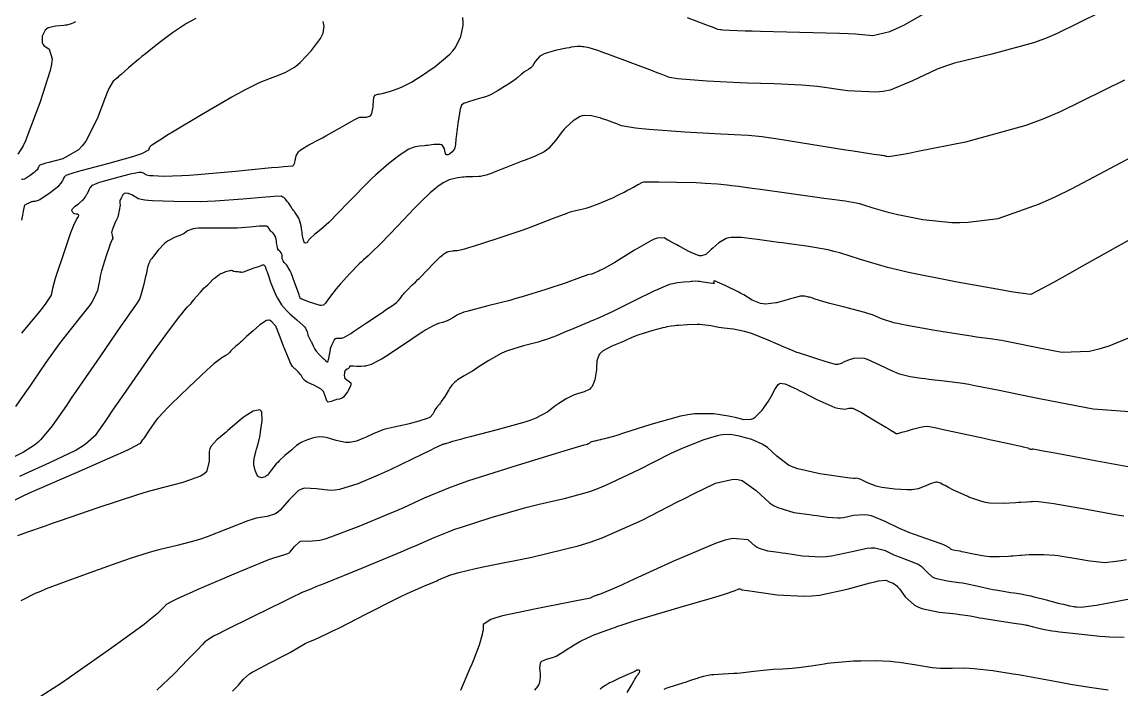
# Model space of a CAD drawing. Header units: metres. Extents: x 837475 to 838479, y 1189012 to 1191015.
# Drawn here: x 838242 to 838392, y 1190326.8 to 1190417.9 of the extents above; entities that cross this region are included whole.
import ezdxf

# ---------------------------------------------------------------- set-up
doc = ezdxf.new("R2010")
doc.units = ezdxf.units.M
doc.header["$LTSCALE"] = 0.3
doc.layers.add('COTAS 10', color=1, linetype='Continuous')
doc.layers.add('COTAS INT', color=252, linetype='Continuous')

msp = doc.modelspace()

# ---------------------------------------------------------------- linework, layer by layer
at = {"layer": 'COTAS 10'}
for points in [[(838389.256, 1190419.242), (838383.337, 1190416.313), (838381.721, 1190415.657), (838380.116, 1190415.068), (838374.402, 1190413.5), (838369.309, 1190412.253), (838368.094, 1190411.866), (838366.965, 1190411.461), (838363.595, 1190409.85), (838360.516, 1190408.592), (838359.57, 1190408.41), (838358.584, 1190408.301), (838354.685, 1190408.506), (838350.62, 1190409.065), (838349.528, 1190409.178), (838348.451, 1190409.272), (838344.685, 1190409.462), (838341.052, 1190409.56), (838340.059, 1190409.597), (838339.071, 1190409.637), (838335.55, 1190409.816), (838332.641, 1190410.02), (838332.039, 1190410.076), (838331.525, 1190410.133), (838330.404, 1190410.335), (838329.251, 1190410.768), (838328.718, 1190410.969), (838328.091, 1190411.206), (838325.053, 1190412.358), (838321.973, 1190413.504), (838321.32, 1190413.738), (838320.754, 1190413.936), (838319.428, 1190414.349), (838318.712, 1190414.485), (838318.53, 1190414.509), (838318.354, 1190414.526), (838317.776, 1190414.538), (838316.998, 1190414.438), (838316.695, 1190414.385), (838316.355, 1190414.321), (838314.813, 1190414), (838313.301, 1190413.533), (838312.979, 1190413.376), (838312.7, 1190413.208), (838312.044, 1190412.504), (838311.676, 1190411.859), (838311.578, 1190411.729), (838311.482, 1190411.619), (838311.152, 1190411.394), (838310.811, 1190411.241), (838310.709, 1190411.177), (838310.603, 1190411.103), (838310.193, 1190410.758), (838309.738, 1190410.358), (838309.604, 1190410.25), (838309.467, 1190410.143), (838308.944, 1190409.768), (838308.316, 1190409.353), (838308.112, 1190409.221), (838307.934, 1190409.106), (838307.896, 1190409.082), (838307.008, 1190408.518), (838305.952, 1190407.957), (838305.629, 1190407.82), (838305.293, 1190407.691), (838303.969, 1190407.289), (838302.808, 1190406.96), (838302.574, 1190406.877), (838302.379, 1190406.797), (838301.989, 1190406.536), (838301.83, 1190406.008), (838301.779, 1190405.759), (838301.725, 1190405.467), (838301.506, 1190404.042), (838301.313, 1190402.561), (838301.275, 1190402.233), (838301.243, 1190401.941), (838301.186, 1190401.184), (838301.104, 1190400.704), (838301.057, 1190400.587), (838300.999, 1190400.477), (838300.704, 1190400.137), (838300.396, 1190399.899), (838300.329, 1190399.854), (838300.272, 1190399.818), (838300.133, 1190399.762), (838300.05, 1190399.768), (838300.026, 1190399.77), (838300.003, 1190399.773), (838299.918, 1190399.79), (838299.831, 1190399.924), (838299.806, 1190400.001), (838299.781, 1190400.097), (838299.688, 1190400.587), (838299.416, 1190401.046), (838299.278, 1190401.121), (838299.112, 1190401.174), (838298.289, 1190401.178), (838297.373, 1190401.053), (838297.149, 1190401.024), (838296.937, 1190400.998), (838296.281, 1190400.926), (838295.71, 1190400.83), (838295.552, 1190400.789), (838295.394, 1190400.741), (838294.827, 1190400.516), (838294.06, 1190400.053), (838293.777, 1190399.856), (838293.463, 1190399.628), (838292.075, 1190398.553), (838290.313, 1190397.022), (838289.764, 1190396.506), (838289.188, 1190395.951), (838286.889, 1190393.612), (838284.757, 1190391.413), (838284.286, 1190390.945), (838283.869, 1190390.539), (838282.794, 1190389.58), (838282.139, 1190389.062), (838281.986, 1190388.934), (838281.846, 1190388.813), (838281.44, 1190388.429), (838281.173, 1190388.134), (838281.12, 1190388.068), (838281.076, 1190388.009), (838280.99, 1190387.853), (838280.93, 1190387.763), (838280.902, 1190387.745), (838280.87, 1190387.73), (838280.71, 1190387.702), (838280.539, 1190387.809), (838280.5, 1190387.88), (838280.464, 1190387.968), (838280.361, 1190388.436), (838280.272, 1190389.039), (838280.245, 1190389.213), (838280.217, 1190389.389), (838280.107, 1190390.052), (838279.947, 1190390.696), (838279.887, 1190390.86), (838279.821, 1190391.019), (838279.529, 1190391.542), (838279.252, 1190391.934), (838279.197, 1190392.01), (838279.15, 1190392.072), (838279.056, 1190392.177), (838278.972, 1190392.277), (838278.931, 1190392.336), (838278.882, 1190392.409), (838278.644, 1190392.784), (838278.367, 1190393.206), (838278.294, 1190393.308), (838278.222, 1190393.404), (838277.978, 1190393.698), (838277.741, 1190393.913), (838277.674, 1190393.96), (838277.607, 1190394.001), (838277.362, 1190394.101), (838276.41, 1190394.079), (838275.898, 1190394.043), (838275.279, 1190393.994), (838272.144, 1190393.709), (838268.364, 1190393.432), (838267.338, 1190393.388), (838266.321, 1190393.358), (838262.722, 1190393.368), (838259.818, 1190393.49), (838259.24, 1190393.531), (838258.759, 1190393.575), (838257.839, 1190393.759), (838257.535, 1190393.962), (838257.443, 1190394.019), (838257.347, 1190394.075), (838256.974, 1190394.28), (838256.615, 1190394.442), (838256.528, 1190394.471), (838256.446, 1190394.495), (838256.197, 1190394.524), (838256.011, 1190394.496), (838255.97, 1190394.484), (838255.933, 1190394.469), (838255.835, 1190394.398), (838255.762, 1190394.289), (838255.74, 1190394.251), (838255.718, 1190394.208), (838255.635, 1190394.025), (838255.549, 1190393.837), (838255.526, 1190393.792), (838255.502, 1190393.75), (838255.419, 1190393.624), (838255.36, 1190393.486), (838255.352, 1190393.437), (838255.348, 1190393.383), (838255.364, 1190393.147), (838255.383, 1190392.874), (838255.381, 1190392.797), (838255.376, 1190392.718), (838255.331, 1190392.426), (838255.269, 1190392.134), (838255.253, 1190392.056), (838255.238, 1190391.978), (838255.189, 1190391.707), (838255.137, 1190391.461), (838255.12, 1190391.398), (838255.101, 1190391.339), (838255.025, 1190391.147), (838254.896, 1190390.874), (838254.844, 1190390.764), (838254.786, 1190390.639), (838254.514, 1190390.062), (838254.287, 1190389.454), (838254.256, 1190389.309), (838254.238, 1190389.175), (838254.288, 1190388.773), (838254.377, 1190388.48), (838254.383, 1190388.414), (838254.382, 1190388.355), (838254.312, 1190388.196), (838254.109, 1190387.781), (838254.024, 1190387.561), (838253.926, 1190387.295), (838253.468, 1190385.955), (838253.019, 1190384.534), (838252.927, 1190384.217), (838252.849, 1190383.934), (838252.683, 1190383.19), (838252.58, 1190382.574), (838252.54, 1190382.371), (838252.497, 1190382.155), (838252.301, 1190381.259), (838251.781, 1190380.068), (838251.533, 1190379.665), (838251.24, 1190379.232), (838249.806, 1190377.403), (838248.058, 1190375.244), (838247.567, 1190374.602), (838247.074, 1190373.941), (838245.265, 1190371.394), (838243.518, 1190368.852), (838243.062, 1190368.194), (838242.619, 1190367.556), (838241.12, 1190365.418)], [(838394.472, 1190364.603), (838388.234, 1190365.047), (838382.346, 1190366.155), (838380.914, 1190366.435), (838379.567, 1190366.702), (838375.42, 1190367.566), (838372.087, 1190368.245), (838371.253, 1190368.395), (838370.459, 1190368.528), (838367.913, 1190368.875), (838365.806, 1190369.11), (838365.288, 1190369.174), (838364.798, 1190369.237), (838363.266, 1190369.461), (838361.812, 1190369.837), (838361.372, 1190369.997), (838360.915, 1190370.182), (838359.127, 1190371.048), (838357.422, 1190371.813), (838357.017, 1190371.934), (838356.641, 1190372.014), (838355.526, 1190371.975), (838354.705, 1190371.687), (838354.516, 1190371.611), (838354.343, 1190371.537), (838353.852, 1190371.284), (838353.397, 1190371.139), (838353.246, 1190371.134), (838353.085, 1190371.143), (838352.412, 1190371.299), (838352.241, 1190371.356), (838351.525, 1190371.594), (838351.229, 1190371.69), (838350.91, 1190371.792), (838349.575, 1190372.214), (838348.308, 1190372.62), (838348.032, 1190372.712), (838347.788, 1190372.796), (838347.178, 1190373.026), (838346.818, 1190373.182), (838346.732, 1190373.22), (838346.412, 1190373.36), (838345.849, 1190373.606), (838345.565, 1190373.729), (838345.225, 1190373.877), (838343.534, 1190374.609), (838341.613, 1190375.355), (838341.128, 1190375.51), (838340.662, 1190375.643), (838339.15, 1190375.939), (838337.83, 1190376.104), (838337.487, 1190376.154), (838337.152, 1190376.206), (838336.023, 1190376.41), (838334.885, 1190376.563), (838334.545, 1190376.584), (838334.195, 1190376.594), (838332.839, 1190376.551), (838331.631, 1190376.461), (838331.374, 1190376.441), (838331.15, 1190376.424), (838330.62, 1190376.381), (838330.047, 1190376.27), (838329.796, 1190376.209), (838329.504, 1190376.136), (838328.118, 1190375.762), (838326.681, 1190375.338), (838326.357, 1190375.232), (838326.065, 1190375.131), (838325.279, 1190374.81), (838324.505, 1190374.454), (838324.221, 1190374.331), (838323.907, 1190374.198), (838322.521, 1190373.632), (838321.247, 1190372.942), (838321.004, 1190372.732), (838320.809, 1190372.513), (838320.5, 1190371.652), (838320.453, 1190370.697), (838320.424, 1190370.419), (838320.387, 1190370.134), (838320.192, 1190369.057), (838319.822, 1190368.124), (838319.674, 1190367.931), (838319.507, 1190367.766), (838318.739, 1190367.404), (838317.82, 1190367.147), (838317.557, 1190367.048), (838317.29, 1190366.938), (838316.296, 1190366.438), (838315.292, 1190365.817), (838315.02, 1190365.63), (838314.75, 1190365.436), (838313.793, 1190364.682), (838312.155, 1190363.816), (838311.456, 1190363.552), (838310.65, 1190363.278), (838306.851, 1190362.201), (838303.182, 1190361.261), (838302.458, 1190361.073), (838301.86, 1190360.916), (838300.754, 1190360.612), (838300.489, 1190360.52), (838300.422, 1190360.497), (838300.356, 1190360.476), (838300.141, 1190360.409), (838299.954, 1190360.355), (838299.907, 1190360.341), (838299.862, 1190360.328), (838299.714, 1190360.287), (838299.585, 1190360.253), (838299.551, 1190360.245), (838299.518, 1190360.238), (838299.405, 1190360.214), (838298.707, 1190359.896), (838298.305, 1190359.703), (838297.813, 1190359.464), (838295.282, 1190358.223), (838292.243, 1190356.77), (838291.431, 1190356.398), (838290.632, 1190356.04), (838287.851, 1190354.856), (838285.343, 1190354.081), (838284.716, 1190353.981), (838284.118, 1190353.931), (838282.203, 1190354.161), (838280.576, 1190354.265), (838280.16, 1190354.134), (838279.76, 1190353.934), (838278.438, 1190352.637), (838277.238, 1190351.23), (838276.914, 1190350.962), (838276.593, 1190350.746), (838275.465, 1190350.401), (838273.985, 1190350.147), (838273.442, 1190349.988), (838272.843, 1190349.791), (838267.286, 1190347.623), (838266.517, 1190347.359), (838265.763, 1190347.118), (838263.173, 1190346.431), (838260.7, 1190345.832), (838260.019, 1190345.647), (838259.34, 1190345.452), (838256.902, 1190344.679), (838254.177, 1190343.735), (838253.317, 1190343.432), (838252.412, 1190343.112), (838248.759, 1190341.81), (838245.296, 1190340.496), (838244.51, 1190340.169), (838243.799, 1190339.857), (838241.856, 1190338.864)], [(838312.013, 1190326.677), (838312.435, 1190327.188), (838312.581, 1190327.407), (838312.617, 1190327.493), (838312.651, 1190327.591), (838312.759, 1190328.039), (838312.81, 1190328.611), (838312.808, 1190328.787), (838312.8, 1190328.972), (838312.711, 1190329.702), (838312.768, 1190330.362), (838312.851, 1190330.501), (838312.962, 1190330.622), (838313.608, 1190330.902), (838314.445, 1190331.142), (838314.678, 1190331.237), (838314.912, 1190331.345), (838315.76, 1190331.837), (838316.649, 1190332.411), (838316.908, 1190332.571), (838317.174, 1190332.73), (838318.18, 1190333.308), (838319.3, 1190333.871), (838319.637, 1190334.022), (838319.985, 1190334.171), (838321.339, 1190334.688), (838322.63, 1190335.143), (838322.938, 1190335.252), (838323.224, 1190335.354), (838324.081, 1190335.661), (838325.71, 1190336.177), (838326.484, 1190336.41), (838327.397, 1190336.683), (838331.86, 1190337.996), (838336.281, 1190339.304), (838337.167, 1190339.573), (838337.907, 1190339.803), (838339.362, 1190340.298), (838339.776, 1190340.471), (838339.86, 1190340.498), (838339.932, 1190340.516), (838340.08, 1190340.503), (838340.147, 1190340.443), (838340.167, 1190340.431), (838340.187, 1190340.42), (838340.267, 1190340.396), (838341.057, 1190340.283), (838345.089, 1190339.706), (838348.805, 1190339.501), (838349.842, 1190339.559), (838350.882, 1190339.667), (838354.669, 1190340.468), (838357.799, 1190341.337), (838358.425, 1190341.488), (838358.947, 1190341.599), (838359.964, 1190341.675), (838360.316, 1190341.505), (838360.418, 1190341.461), (838360.523, 1190341.418), (838360.919, 1190341.275), (838361.422, 1190340.907), (838361.595, 1190340.723), (838361.782, 1190340.504), (838362.578, 1190339.413), (838363.833, 1190338.292), (838364.309, 1190338.053), (838364.841, 1190337.844), (838367.229, 1190337.35), (838369.55, 1190337.089), (838370.041, 1190337.028), (838370.465, 1190336.972), (838371.447, 1190336.811), (838372.345, 1190336.639), (838372.715, 1190336.577), (838373.139, 1190336.507), (838375.111, 1190336.202), (838377.78, 1190335.8), (838378.511, 1190335.69), (838378.94, 1190335.608), (838379.088, 1190335.575), (838379.249, 1190335.537), (838379.936, 1190335.362), (838380.658, 1190335.174), (838380.841, 1190335.128), (838381.017, 1190335.084), (838381.59, 1190334.949), (838382.627, 1190334.785), (838383.096, 1190334.724), (838383.643, 1190334.655), (838386.274, 1190334.351), (838389.138, 1190334.074), (838389.833, 1190334.022), (838390.485, 1190333.982), (838392.484, 1190333.929)]]:
    msp.add_lwpolyline(points, dxfattribs=at)
at = {"layer": 'COTAS INT'}
for points in [[(838332.798, 1190418.507), (838335.31, 1190417.554), (838335.804, 1190417.367), (838336.211, 1190417.213), (838336.954, 1190416.932), (838337.31, 1190416.868), (838337.473, 1190416.85), (838337.664, 1190416.832), (838338.588, 1190416.768), (838340.732, 1190416.691), (838341.692, 1190416.665), (838342.812, 1190416.638), (838348.182, 1190416.524), (838353.614, 1190416.378), (838354.773, 1190416.33), (838355.782, 1190416.279), (838358.182, 1190416.068), (838360.465, 1190416.58), (838361.4, 1190416.985), (838362.468, 1190417.504), (838367.42, 1190420.328)], [(838265.749, 1190418.354), (838264.448, 1190417.701), (838263.358, 1190416.98), (838262.973, 1190416.706), (838262.552, 1190416.4), (838260.734, 1190415.028), (838258.843, 1190413.544), (838258.377, 1190413.167), (838257.935, 1190412.806), (838256.544, 1190411.624), (838255.474, 1190410.683), (838255.235, 1190410.474), (838255.021, 1190410.286), (838254.451, 1190409.792), (838253.863, 1190408.794), (838253.638, 1190408.288), (838253.385, 1190407.684), (838252.243, 1190404.672), (838250.722, 1190401.61), (838250.229, 1190400.973), (838249.705, 1190400.428), (838247.557, 1190399.22), (838245.646, 1190398.711), (838245.273, 1190398.607), (838244.967, 1190398.518), (838244.425, 1190398.328), (838244.334, 1190398.234), (838244.312, 1190398.206), (838244.292, 1190398.177), (838244.232, 1190398.062), (838244.176, 1190397.937), (838244.158, 1190397.902), (838244.139, 1190397.865), (838244.061, 1190397.73), (838243.864, 1190397.526), (838243.769, 1190397.447), (838243.657, 1190397.357), (838243.111, 1190396.95), (838242.555, 1190396.573), (838242.438, 1190396.504), (838242.337, 1190396.448), (838242.102, 1190396.373), (838241.953, 1190396.369)], [(838241.964, 1190375.405), (838244.444, 1190378.393), (838244.927, 1190379.005), (838245.321, 1190379.523), (838246.009, 1190380.615), (838246.104, 1190381.053), (838246.126, 1190381.158), (838246.145, 1190381.257), (838246.196, 1190381.558), (838246.448, 1190382.442), (838246.594, 1190382.909), (838246.774, 1190383.471), (838247.699, 1190386.304), (838248.666, 1190389.134), (838248.873, 1190389.696), (838249.053, 1190390.16), (838249.481, 1190391.036), (838249.676, 1190391.257), (838249.709, 1190391.31), (838249.733, 1190391.359), (838249.742, 1190391.504), (838249.659, 1190391.602), (838249.624, 1190391.621), (838249.584, 1190391.636), (838249.397, 1190391.664), (838249.192, 1190391.703), (838249.14, 1190391.726), (838249.091, 1190391.754), (838248.93, 1190391.901), (838248.834, 1190392.082), (838248.825, 1190392.132), (838248.823, 1190392.182), (838248.88, 1190392.364), (838249.069, 1190392.585), (838249.151, 1190392.661), (838249.246, 1190392.742), (838249.697, 1190393.086), (838250.17, 1190393.465), (838250.28, 1190393.569), (838250.38, 1190393.672), (838250.664, 1190394.04), (838250.869, 1190394.394), (838250.92, 1190394.49), (838250.967, 1190394.583), (838251.114, 1190394.911), (838251.27, 1190395.211), (838251.323, 1190395.289), (838251.38, 1190395.363), (838251.621, 1190395.61), (838252.268, 1190395.907), (838252.582, 1190396.013), (838252.953, 1190396.129), (838254.781, 1190396.635), (838256.612, 1190397.1), (838256.986, 1190397.191), (838257.303, 1190397.264), (838257.964, 1190397.391), (838258.23, 1190397.387), (838258.297, 1190397.377), (838258.361, 1190397.365), (838258.567, 1190397.29), (838258.743, 1190397.194), (838258.789, 1190397.167), (838258.832, 1190397.14), (838258.976, 1190397.044), (838259.412, 1190396.957), (838259.64, 1190396.936), (838259.914, 1190396.916), (838261.289, 1190396.859), (838263.824, 1190396.934), (838264.829, 1190396.998), (838265.965, 1190397.082), (838271.164, 1190397.541), (838276.047, 1190398.007), (838276.985, 1190398.094), (838277.743, 1190398.163), (838278.983, 1190398.264), (838279.056, 1190398.304), (838279.077, 1190398.335), (838279.099, 1190398.375), (838279.185, 1190398.594), (838279.276, 1190398.92), (838279.302, 1190399.029), (838279.328, 1190399.145), (838279.423, 1190399.63), (838279.748, 1190400.183), (838279.919, 1190400.343), (838280.124, 1190400.506), (838281.158, 1190401.116), (838282.569, 1190401.849), (838283.013, 1190402.089), (838283.48, 1190402.345), (838285.359, 1190403.404), (838287.01, 1190404.344), (838287.334, 1190404.525), (838287.6, 1190404.671), (838288.079, 1190404.914), (838288.288, 1190404.922), (838288.384, 1190404.92), (838288.496, 1190404.916), (838289.037, 1190404.89), (838289.567, 1190405.086), (838289.673, 1190405.222), (838289.76, 1190405.394), (838289.925, 1190406.313), (838289.994, 1190407.256), (838290.021, 1190407.443), (838290.051, 1190407.599), (838290.188, 1190407.892), (838290.461, 1190407.99), (838290.577, 1190408.021), (838290.711, 1190408.054), (838291.341, 1190408.188), (838292.175, 1190408.402), (838292.438, 1190408.486), (838292.714, 1190408.579), (838293.828, 1190409.005), (838295.263, 1190409.739), (838295.743, 1190410.027), (838296.258, 1190410.353), (838298.414, 1190411.836), (838300.404, 1190413.508), (838300.814, 1190413.952), (838301.163, 1190414.388), (838301.915, 1190415.894), (838302.175, 1190417.18), (838302.213, 1190417.476), (838302.238, 1190417.747), (838302.207, 1190418.511)], [(838249.291, 1190417.896), (838249.146, 1190417.823), (838248.695, 1190417.619), (838248.138, 1190417.48), (838247.926, 1190417.448), (838247.688, 1190417.419), (838246.62, 1190417.341), (838245.584, 1190417.093), (838245.367, 1190416.958), (838245.18, 1190416.793), (838244.755, 1190415.959), (838244.761, 1190415.066), (838244.845, 1190414.865), (838244.965, 1190414.684), (838245.698, 1190414.198), (838246.095, 1190412.859), (838246.004, 1190412.14), (838245.825, 1190411.27), (838244.453, 1190406.872), (838242.806, 1190402.522), (838242.454, 1190401.682), (838242.147, 1190401), (838241.413, 1190399.854)], [(838241.968, 1190390.849), (838242.111, 1190391.523), (838242.225, 1190392.067), (838242.406, 1190392.931), (838242.41, 1190392.936), (838242.413, 1190392.937), (838242.417, 1190392.939), (838242.437, 1190392.944), (838242.537, 1190392.989), (838242.591, 1190393.015), (838242.656, 1190393.047), (838242.988, 1190393.213), (838243.362, 1190393.37), (838243.454, 1190393.397), (838243.54, 1190393.416), (838243.811, 1190393.425), (838244.236, 1190393.561), (838244.42, 1190393.661), (838244.633, 1190393.788), (838245.64, 1190394.47), (838246.631, 1190395.208), (838246.833, 1190395.371), (838247.005, 1190395.515), (838247.363, 1190395.885), (838247.504, 1190396.13), (838247.539, 1190396.196), (838247.572, 1190396.26), (838247.673, 1190396.486), (838247.781, 1190396.694), (838247.818, 1190396.747), (838247.857, 1190396.799), (838248.023, 1190396.969), (838249.006, 1190397.313), (838249.56, 1190397.474), (838250.237, 1190397.664), (838253.7, 1190398.586), (838257.151, 1190399.542), (838257.82, 1190399.753), (838258.364, 1190399.94), (838259.295, 1190400.425), (838259.399, 1190400.699), (838259.422, 1190400.753), (838259.442, 1190400.799), (838259.496, 1190400.89), (838259.547, 1190400.935), (838259.567, 1190400.952), (838259.589, 1190400.971), (838259.686, 1190401.057), (838259.812, 1190401.164), (838259.852, 1190401.197), (838259.895, 1190401.231), (838260.067, 1190401.366), (838261.165, 1190402.048), (838261.791, 1190402.427), (838262.557, 1190402.888), (838266.488, 1190405.241), (838270.664, 1190407.678), (838271.585, 1190408.191), (838272.405, 1190408.636), (838274.514, 1190409.659), (838275.914, 1190410.208), (838276.286, 1190410.352), (838276.651, 1190410.494), (838277.915, 1190410.978), (838279.207, 1190411.72), (838279.591, 1190412.024), (838279.986, 1190412.371), (838281.504, 1190413.979), (838282.738, 1190415.638), (838282.954, 1190416.017), (838283.115, 1190416.361), (838283.239, 1190417.315), (838283.114, 1190417.953)], [(838392.504, 1190409.964), (838383.74, 1190405.605), (838381.376, 1190404.635), (838379.039, 1190403.767), (838370.826, 1190401.489), (838364.32, 1190400.203), (838363.059, 1190399.962), (838362.034, 1190399.769), (838360.282, 1190399.487), (838360.089, 1190399.525), (838360.045, 1190399.535), (838360.005, 1190399.545), (838359.897, 1190399.577), (838359.815, 1190399.603), (838359.792, 1190399.609), (838359.768, 1190399.615), (838359.682, 1190399.63), (838359.415, 1190399.667), (838359.277, 1190399.686), (838359.112, 1190399.708), (838358.285, 1190399.822), (838356.355, 1190400.117), (838355.494, 1190400.253), (838354.491, 1190400.413), (838349.689, 1190401.189), (838344.902, 1190401.941), (838343.908, 1190402.086), (838343.059, 1190402.204), (838341.189, 1190402.401), (838339.292, 1190402.483), (838338.426, 1190402.528), (838337.411, 1190402.584), (838332.513, 1190402.864), (838327.618, 1190403.208), (838326.605, 1190403.303), (838325.74, 1190403.397), (838323.854, 1190403.738), (838322.989, 1190404.058), (838322.768, 1190404.14), (838322.556, 1190404.22), (838321.857, 1190404.483), (838321.139, 1190404.726), (838320.915, 1190404.793), (838320.679, 1190404.859), (838319.734, 1190405.097), (838318.731, 1190405.137), (838318.458, 1190405.078), (838318.187, 1190404.99), (838317.227, 1190404.419), (838316.293, 1190403.547), (838316.038, 1190403.269), (838315.785, 1190402.974), (838315.748, 1190402.925), (838314.887, 1190401.778), (838313.903, 1190400.639), (838313.595, 1190400.382), (838313.273, 1190400.149), (838311.985, 1190399.516), (838310.545, 1190399.005), (838310.128, 1190398.848), (838309.703, 1190398.686), (838308.098, 1190398.046), (838306.669, 1190397.466), (838306.353, 1190397.341), (838306.073, 1190397.232), (838305.351, 1190396.968), (838304.772, 1190396.838), (838304.581, 1190396.814), (838304.378, 1190396.795), (838303.536, 1190396.767), (838302.63, 1190396.743), (838302.385, 1190396.726), (838302.144, 1190396.704), (838301.297, 1190396.587), (838300.519, 1190396.4), (838300.321, 1190396.334), (838300.131, 1190396.262), (838299.507, 1190395.949), (838298.886, 1190395.523), (838298.698, 1190395.38), (838298.503, 1190395.225), (838297.739, 1190394.574), (838296.561, 1190393.438), (838296.104, 1190392.978), (838295.592, 1190392.455), (838293.27, 1190390.04), (838291.017, 1190387.699), (838290.548, 1190387.222), (838290.146, 1190386.82), (838289.25, 1190385.985), (838288.591, 1190385.4), (838288.337, 1190385.154), (838288.053, 1190384.873), (838286.772, 1190383.555), (838285.467, 1190382.139), (838285.168, 1190381.795), (838284.896, 1190381.473), (838284.139, 1190380.481), (838283.638, 1190379.77), (838283.526, 1190379.624), (838283.427, 1190379.5), (838283.169, 1190379.234), (838282.858, 1190379.193), (838282.725, 1190379.211), (838282.572, 1190379.241), (838281.85, 1190379.455), (838281.114, 1190379.714), (838280.953, 1190379.773), (838280.809, 1190379.826), (838280.44, 1190379.972), (838280.233, 1190380.059), (838280.191, 1190380.076), (838280.156, 1190380.089), (838280.083, 1190380.109), (838280.052, 1190380.109), (838280.047, 1190380.111), (838280.032, 1190380.118), (838279.907, 1190380.45), (838279.832, 1190380.656), (838279.74, 1190380.911), (838279.26, 1190382.245), (838278.727, 1190383.629), (838278.602, 1190383.916), (838278.485, 1190384.161), (838278.142, 1190384.697), (838277.893, 1190384.947), (838277.836, 1190385.011), (838277.784, 1190385.074), (838277.638, 1190385.284), (838277.552, 1190385.487), (838277.537, 1190385.546), (838277.527, 1190385.606), (838277.523, 1190385.832), (838277.514, 1190386.059), (838277.499, 1190386.12), (838277.48, 1190386.179), (838277.369, 1190386.386), (838277.232, 1190386.563), (838277.196, 1190386.604), (838277.16, 1190386.641), (838277.041, 1190386.745), (838276.939, 1190386.891), (838276.914, 1190386.954), (838276.891, 1190387.027), (838276.823, 1190387.373), (838276.767, 1190387.76), (838276.752, 1190387.858), (838276.738, 1190387.953), (838276.687, 1190388.265), (838276.619, 1190388.536), (838276.594, 1190388.606), (838276.566, 1190388.673), (838276.443, 1190388.894), (838276.311, 1190389.064), (838276.277, 1190389.1), (838276.245, 1190389.13), (838276.142, 1190389.196), (838276.043, 1190389.26), (838276.013, 1190389.289), (838275.983, 1190389.323), (838275.867, 1190389.487), (838275.75, 1190389.665), (838275.719, 1190389.708), (838275.689, 1190389.749), (838275.586, 1190389.873), (838275.486, 1190389.963), (838275.458, 1190389.983), (838275.43, 1190390), (838275.326, 1190390.042), (838274.925, 1190390.033), (838274.709, 1190390.018), (838274.447, 1190389.998), (838273.124, 1190389.877), (838271.361, 1190389.765), (838270.822, 1190389.75), (838270.261, 1190389.741), (838268.052, 1190389.765), (838266.092, 1190389.749), (838265.689, 1190389.715), (838265.346, 1190389.669), (838264.609, 1190389.393), (838264.138, 1190389.038), (838263.963, 1190388.941), (838263.768, 1190388.845), (838262.899, 1190388.501), (838261.941, 1190388.026), (838261.69, 1190387.847), (838261.444, 1190387.646), (838260.607, 1190386.749), (838259.959, 1190385.914), (838259.832, 1190385.753), (838259.729, 1190385.622), (838259.548, 1190385.403), (838259.493, 1190385.316), (838259.47, 1190385.268), (838259.442, 1190385.211), (838259.314, 1190384.918), (838259.185, 1190384.579), (838259.157, 1190384.493), (838259.133, 1190384.409), (838259.074, 1190384.133), (838258.978, 1190383.635), (838258.931, 1190383.412), (838258.874, 1190383.151), (838258.592, 1190381.903), (838258.24, 1190380.612), (838258.138, 1190380.326), (838258.035, 1190380.07), (838257.647, 1190379.401), (838256.633, 1190378.009), (838256.134, 1190377.297), (838255.541, 1190376.444), (838252.613, 1190372.186), (838249.462, 1190367.592), (838248.727, 1190366.528), (838248.053, 1190365.554), (838246.12, 1190362.785), (838244.578, 1190360.901), (838244.151, 1190360.485), (838243.724, 1190360.114), (838242.183, 1190359.155), (838240.756, 1190358.424)], [(838241.686, 1190355.878), (838242.386, 1190356.224), (838245.791, 1190357.758), (838249.25, 1190359.412), (838249.986, 1190359.834), (838250.625, 1190360.241), (838252.128, 1190361.579), (838253.349, 1190363.331), (838253.81, 1190363.999), (838254.324, 1190364.745), (838256.622, 1190368.097), (838259.08, 1190371.645), (838259.694, 1190372.514), (838260.28, 1190373.334), (838262.155, 1190375.889), (838263.557, 1190377.73), (838263.845, 1190378.101), (838264.088, 1190378.41), (838264.603, 1190379.026), (838264.797, 1190379.208), (838264.838, 1190379.246), (838264.874, 1190379.277), (838264.958, 1190379.341), (838265.039, 1190379.416), (838265.073, 1190379.454), (838265.111, 1190379.499), (838265.291, 1190379.724), (838265.463, 1190379.951), (838265.496, 1190379.997), (838265.524, 1190380.036), (838265.573, 1190380.117), (838265.7, 1190380.276), (838265.776, 1190380.365), (838265.871, 1190380.473), (838266.36, 1190381.022), (838266.88, 1190381.587), (838266.994, 1190381.704), (838267.095, 1190381.804), (838267.349, 1190382.024), (838267.513, 1190382.145), (838267.557, 1190382.183), (838267.6, 1190382.223), (838267.748, 1190382.382), (838267.868, 1190382.53), (838267.893, 1190382.563), (838267.914, 1190382.592), (838267.96, 1190382.669), (838268.046, 1190382.757), (838268.091, 1190382.794), (838268.146, 1190382.836), (838268.426, 1190383.033), (838268.712, 1190383.235), (838268.773, 1190383.281), (838268.824, 1190383.322), (838268.942, 1190383.432), (838269.117, 1190383.54), (838269.205, 1190383.579), (838269.311, 1190383.622), (838269.837, 1190383.813), (838270.367, 1190383.969), (838270.475, 1190383.991), (838270.566, 1190384.003), (838270.755, 1190383.967), (838270.865, 1190383.889), (838270.905, 1190383.873), (838270.951, 1190383.861), (838271.152, 1190383.838), (838271.37, 1190383.829), (838271.426, 1190383.824), (838271.48, 1190383.818), (838271.657, 1190383.791), (838271.814, 1190383.764), (838271.856, 1190383.759), (838271.897, 1190383.756), (838272.035, 1190383.751), (838272.188, 1190383.771), (838272.238, 1190383.783), (838272.29, 1190383.798), (838272.506, 1190383.873), (838272.835, 1190383.996), (838272.959, 1190384.041), (838273.097, 1190384.091), (838273.717, 1190384.31), (838274.319, 1190384.526), (838274.447, 1190384.573), (838274.557, 1190384.615), (838274.815, 1190384.722), (838274.947, 1190384.755), (838274.979, 1190384.751), (838275.008, 1190384.74), (838275.096, 1190384.651), (838275.158, 1190384.545), (838275.17, 1190384.524), (838275.182, 1190384.506), (838275.207, 1190384.471), (838275.223, 1190384.445), (838275.229, 1190384.433), (838275.235, 1190384.419), (838275.262, 1190384.349), (838275.392, 1190383.974), (838275.464, 1190383.767), (838275.551, 1190383.515), (838275.994, 1190382.232), (838276.547, 1190380.821), (838276.703, 1190380.489), (838276.861, 1190380.182), (838277.443, 1190379.283), (838278.123, 1190378.521), (838278.343, 1190378.299), (838278.577, 1190378.074), (838279.535, 1190377.223), (838280.385, 1190376.442), (838280.552, 1190376.26), (838280.688, 1190376.093), (838280.929, 1190375.616), (838281.005, 1190375.243), (838281.037, 1190375.143), (838281.074, 1190375.043), (838281.249, 1190374.693), (838281.449, 1190374.327), (838281.502, 1190374.218), (838281.554, 1190374.105), (838281.735, 1190373.67), (838281.967, 1190373.214), (838282.052, 1190373.088), (838282.146, 1190372.963), (838282.56, 1190372.514), (838282.987, 1190372.111), (838283.089, 1190372.015), (838283.185, 1190371.925), (838283.472, 1190371.657), (838283.671, 1190371.517), (838283.711, 1190371.509), (838283.745, 1190371.514), (838283.813, 1190371.642), (838283.838, 1190371.817), (838283.844, 1190371.851), (838283.851, 1190371.879), (838283.875, 1190371.931), (838283.91, 1190372.054), (838283.924, 1190372.127), (838283.939, 1190372.217), (838284.01, 1190372.683), (838284.103, 1190373.202), (838284.133, 1190373.325), (838284.164, 1190373.439), (838284.289, 1190373.777), (838284.424, 1190374.05), (838284.461, 1190374.124), (838284.499, 1190374.196), (838284.632, 1190374.449), (838284.769, 1190374.644), (838284.809, 1190374.68), (838284.849, 1190374.708), (838285, 1190374.744), (838285.157, 1190374.732), (838285.202, 1190374.729), (838285.246, 1190374.728), (838285.409, 1190374.725), (838285.593, 1190374.743), (838285.651, 1190374.754), (838285.713, 1190374.767), (838285.959, 1190374.838), (838286.594, 1190375.194), (838286.899, 1190375.387), (838287.261, 1190375.621), (838289.036, 1190376.808), (838290.881, 1190378.061), (838291.287, 1190378.337), (838291.647, 1190378.582), (838292.57, 1190379.211), (838293.119, 1190379.621), (838293.244, 1190379.729), (838293.356, 1190379.834), (838293.665, 1190380.192), (838293.968, 1190380.588), (838294.076, 1190380.717), (838294.196, 1190380.854), (838294.717, 1190381.42), (838295.229, 1190381.946), (838295.342, 1190382.059), (838295.443, 1190382.157), (838295.706, 1190382.39), (838296.064, 1190382.724), (838296.225, 1190382.885), (838296.412, 1190383.075), (838297.312, 1190384.01), (838298.239, 1190384.974), (838298.444, 1190385.183), (838298.626, 1190385.367), (838299.097, 1190385.821), (838299.402, 1190386.081), (838299.48, 1190386.143), (838299.555, 1190386.2), (838299.803, 1190386.37), (838300.052, 1190386.495), (838300.128, 1190386.524), (838300.207, 1190386.55), (838300.518, 1190386.625), (838300.856, 1190386.672), (838300.953, 1190386.68), (838301.05, 1190386.687), (838301.412, 1190386.697), (838302.475, 1190386.947), (838303.014, 1190387.105), (838303.659, 1190387.302), (838306.872, 1190388.334), (838310.43, 1190389.539), (838311.293, 1190389.844), (838312.102, 1190390.137), (838314.579, 1190391.092), (838316.431, 1190391.812), (838316.845, 1190391.955), (838317.217, 1190392.075), (838318.205, 1190392.309), (838319.032, 1190392.476), (838319.302, 1190392.554), (838319.591, 1190392.646), (838320.783, 1190393.094), (838321.986, 1190393.604), (838322.281, 1190393.734), (838322.56, 1190393.861), (838323.433, 1190394.28), (838324.214, 1190394.683), (838324.435, 1190394.799), (838324.659, 1190394.918), (838324.98, 1190395.091), (838325.485, 1190395.363), (838326.188, 1190395.741), (838326.333, 1190395.818), (838326.457, 1190395.882), (838326.728, 1190396.013), (838326.887, 1190396.055), (838326.94, 1190396.064), (838326.998, 1190396.071), (838327.24, 1190396.088), (838328.038, 1190396.084), (838328.445, 1190396.079), (838328.933, 1190396.072), (838331.371, 1190396.032), (838334.034, 1190395.962), (838334.665, 1190395.936), (838335.249, 1190395.907), (838336.972, 1190395.779), (838338.272, 1190395.64), (838338.59, 1190395.605), (838338.889, 1190395.571), (838339.817, 1190395.458), (838341.353, 1190395.252), (838342.036, 1190395.158), (838342.831, 1190395.05), (838350.576, 1190393.982), (838351.461, 1190393.861), (838352.257, 1190393.752), (838354.386, 1190393.462), (838355.907, 1190393.192), (838356.32, 1190393.095), (838356.729, 1190392.988), (838358.179, 1190392.522), (838360.091, 1190391.956), (838360.792, 1190391.787), (838361.567, 1190391.612), (838364.988, 1190390.935), (838368.941, 1190390.523), (838370.052, 1190390.516), (838371.171, 1190390.555), (838375.269, 1190391.083), (838380.931, 1190393.06), (838383.035, 1190394.013), (838385.373, 1190395.142), (838395.751, 1190400.686)], [(838398.999, 1190391.408), (838387.005, 1190384.68), (838384.695, 1190383.392), (838382.823, 1190382.353), (838379.711, 1190380.676), (838378.021, 1190380.907), (838377.045, 1190381.071), (838375.849, 1190381.277), (838369.694, 1190382.383), (838363.046, 1190383.7), (838361.539, 1190384.039), (838360.176, 1190384.368), (838356.46, 1190385.467), (838353.643, 1190386.372), (838352.848, 1190386.58), (838352.045, 1190386.769), (838349.089, 1190387.295), (838346.437, 1190387.652), (838345.825, 1190387.735), (838345.267, 1190387.81), (838343.696, 1190388.025), (838342.418, 1190388.199), (838342.045, 1190388.249), (838341.663, 1190388.3), (838340.215, 1190388.489), (838338.827, 1190388.491), (838338.483, 1190388.423), (838338.157, 1190388.326), (838337.126, 1190387.73), (838336.301, 1190387.01), (838336.156, 1190386.881), (838336.105, 1190386.836), (838335.923, 1190386.672), (838335.381, 1190386.17), (838334.751, 1190385.968), (838334.512, 1190385.993), (838334.246, 1190386.053), (838333.054, 1190386.564), (838331.88, 1190387.198), (838331.624, 1190387.335), (838331.4, 1190387.457), (838330.84, 1190387.758), (838330.441, 1190387.981), (838330.317, 1190388.052), (838330.188, 1190388.129), (838329.672, 1190388.44), (838328.717, 1190388.391), (838328.311, 1190388.239), (838327.843, 1190388.028), (838325.638, 1190386.767), (838323.417, 1190385.376), (838322.939, 1190385.083), (838322.519, 1190384.829), (838321.496, 1190384.245), (838320.912, 1190383.955), (838320.77, 1190383.887), (838320.635, 1190383.824), (838320.218, 1190383.64), (838319.886, 1190383.515), (838319.806, 1190383.49), (838319.731, 1190383.468), (838319.501, 1190383.422), (838319.226, 1190383.357), (838319.123, 1190383.323), (838319.008, 1190383.283), (838318.493, 1190383.083), (838317.371, 1190382.675), (838316.872, 1190382.504), (838316.292, 1190382.307), (838313.521, 1190381.386), (838310.301, 1190380.379), (838309.438, 1190380.128), (838308.588, 1190379.889), (838305.621, 1190379.125), (838303.224, 1190378.523), (838302.733, 1190378.386), (838302.317, 1190378.261), (838301.441, 1190377.918), (838301.05, 1190377.664), (838300.94, 1190377.596), (838300.83, 1190377.529), (838300.428, 1190377.292), (838300.025, 1190377.089), (838299.915, 1190377.043), (838299.805, 1190377.001), (838299.412, 1190376.887), (838298.982, 1190376.765), (838298.849, 1190376.719), (838298.71, 1190376.667), (838298.156, 1190376.434), (838297.15, 1190375.859), (838296.726, 1190375.592), (838296.239, 1190375.277), (838293.953, 1190373.752), (838291.654, 1190372.236), (838291.158, 1190371.928), (838290.723, 1190371.669), (838289.66, 1190371.134), (838289.045, 1190370.957), (838288.892, 1190370.923), (838288.747, 1190370.896), (838288.288, 1190370.852), (838287.882, 1190370.858), (838287.771, 1190370.863), (838287.661, 1190370.868), (838287.269, 1190370.899), (838286.954, 1190370.925), (838286.893, 1190370.927), (838286.843, 1190370.928), (838286.755, 1190370.914), (838286.741, 1190370.887), (838286.733, 1190370.871), (838286.718, 1190370.842), (838286.705, 1190370.806), (838286.702, 1190370.794), (838286.699, 1190370.781), (838286.689, 1190370.725), (838286.635, 1190370.651), (838286.605, 1190370.626), (838286.567, 1190370.6), (838286.375, 1190370.488), (838286.182, 1190370.37), (838286.145, 1190370.339), (838286.114, 1190370.309), (838286.058, 1190370.207), (838286.04, 1190370.071), (838286.033, 1190370.019), (838286.025, 1190369.961), (838285.988, 1190369.702), (838286.014, 1190369.423), (838286.046, 1190369.352), (838286.088, 1190369.285), (838286.331, 1190369.066), (838286.605, 1190368.876), (838286.668, 1190368.826), (838286.724, 1190368.778), (838286.878, 1190368.614), (838286.881, 1190368.337), (838286.842, 1190368.217), (838286.786, 1190368.079), (838286.44, 1190367.422), (838285.997, 1190366.793), (838285.879, 1190366.671), (838285.764, 1190366.573), (838285.365, 1190366.407), (838284.957, 1190366.345), (838284.835, 1190366.311), (838284.71, 1190366.271), (838284.225, 1190366.066), (838283.796, 1190366.017), (838283.706, 1190366.075), (838283.628, 1190366.164), (838283.448, 1190366.741), (838283.153, 1190367.45), (838283.002, 1190367.621), (838282.821, 1190367.782), (838281.919, 1190368.271), (838281.012, 1190368.676), (838280.827, 1190368.783), (838280.672, 1190368.888), (838280.353, 1190369.248), (838280.172, 1190369.597), (838280.104, 1190369.695), (838280.028, 1190369.794), (838279.688, 1190370.154), (838279.336, 1190370.483), (838279.251, 1190370.562), (838279.172, 1190370.636), (838278.936, 1190370.859), (838278.628, 1190371.399), (838278.504, 1190371.673), (838278.363, 1190372.001), (838277.717, 1190373.635), (838277.105, 1190375.24), (838276.986, 1190375.55), (838276.889, 1190375.802), (838276.721, 1190376.223), (838276.7, 1190376.265), (838276.692, 1190376.289), (838276.683, 1190376.333), (838276.654, 1190376.39), (838276.638, 1190376.41), (838276.619, 1190376.431), (838276.517, 1190376.524), (838276.377, 1190376.658), (838276.332, 1190376.706), (838276.286, 1190376.758), (838276.096, 1190376.984), (838275.861, 1190377.162), (838275.786, 1190377.184), (838275.706, 1190377.194), (838275.381, 1190377.133), (838274.886, 1190376.835), (838274.698, 1190376.695), (838274.489, 1190376.532), (838273.553, 1190375.735), (838272.66, 1190374.939), (838272.479, 1190374.775), (838272.326, 1190374.635), (838272.009, 1190374.336), (838271.798, 1190374.136), (838271.712, 1190374.058), (838271.614, 1190373.971), (838271.158, 1190373.577), (838270.698, 1190373.173), (838270.597, 1190373.079), (838270.508, 1190372.992), (838270.281, 1190372.746), (838270.037, 1190372.522), (838269.936, 1190372.45), (838269.822, 1190372.374), (838269.288, 1190372.063), (838268.212, 1190371.24), (838267.755, 1190370.84), (838267.229, 1190370.366), (838264.754, 1190368.033), (838262.324, 1190365.664), (838261.826, 1190365.166), (838261.404, 1190364.737), (838260.51, 1190363.76), (838260.066, 1190363.155), (838259.928, 1190362.961), (838259.782, 1190362.756), (838259.201, 1190361.916), (838258.657, 1190361.123), (838258.535, 1190360.946), (838258.426, 1190360.788), (838258.137, 1190360.374), (838256.671, 1190359.581), (838255.82, 1190359.184), (838254.776, 1190358.711), (838249.398, 1190356.362), (838244.017, 1190354.024), (838242.971, 1190353.558), (838242.117, 1190353.17), (838240.638, 1190352.421)], [(838396.161, 1190376.021), (838390.384, 1190373.628), (838389.014, 1190373.22), (838387.743, 1190372.924), (838383.979, 1190372.775), (838381.133, 1190373.31), (838380.441, 1190373.445), (838379.791, 1190373.574), (838377.787, 1190373.992), (838376.176, 1190374.32), (838375.774, 1190374.392), (838375.39, 1190374.457), (838374.16, 1190374.624), (838372.329, 1190374.87), (838371.567, 1190374.985), (838370.693, 1190375.119), (838366.616, 1190375.77), (838362.583, 1190376.492), (838361.737, 1190376.671), (838361.009, 1190376.841), (838359.357, 1190377.379), (838358.097, 1190377.9), (838357.615, 1190378.06), (838357.077, 1190378.226), (838354.653, 1190378.88), (838352.28, 1190379.486), (838351.773, 1190379.621), (838351.332, 1190379.743), (838350.281, 1190380.066), (838349.684, 1190380.265), (838349.528, 1190380.309), (838349.377, 1190380.347), (838348.865, 1190380.445), (838348.379, 1190380.463), (838348.244, 1190380.451), (838348.109, 1190380.432), (838347.62, 1190380.304), (838346.92, 1190380.086), (838346.651, 1190380.01), (838346.351, 1190379.928), (838344.995, 1190379.577), (838344.938, 1190379.57), (838343.535, 1190379.391), (838343.168, 1190379.413), (838342.817, 1190379.467), (838341.686, 1190379.928), (838340.527, 1190380.625), (838340.159, 1190380.828), (838339.77, 1190381.036), (838338.194, 1190381.821), (838336.882, 1190382.411), (838336.66, 1190382.495), (838336.499, 1190382.545), (838336.428, 1190382.437), (838336.498, 1190382.21), (838336.427, 1190382.184), (838336.316, 1190382.173), (838335.588, 1190382.269), (838334.736, 1190382.426), (838334.547, 1190382.453), (838334.378, 1190382.475), (838333.938, 1190382.495), (838333.51, 1190382.461), (838333.349, 1190382.448), (838333.169, 1190382.433), (838332.366, 1190382.364), (838331.501, 1190382.266), (838331.283, 1190382.232), (838331.074, 1190382.196), (838330.394, 1190382.041), (838329.291, 1190381.601), (838328.815, 1190381.384), (838328.265, 1190381.126), (838325.665, 1190379.852), (838323.042, 1190378.554), (838322.477, 1190378.281), (838321.983, 1190378.045), (838320.783, 1190377.504), (838319.947, 1190377.163), (838319.682, 1190377.053), (838319.403, 1190376.936), (838318.274, 1190376.458), (838317.025, 1190375.926), (838316.67, 1190375.776), (838316.311, 1190375.624), (838314.979, 1190375.064), (838313.463, 1190374.506), (838312.987, 1190374.355), (838312.487, 1190374.206), (838310.479, 1190373.681), (838308.435, 1190373.065), (838307.912, 1190372.859), (838307.408, 1190372.636), (838305.742, 1190371.704), (838304.287, 1190370.752), (838303.916, 1190370.517), (838303.559, 1190370.295), (838302.384, 1190369.595), (838301.463, 1190369.023), (838301.266, 1190368.881), (838301.094, 1190368.746), (838300.683, 1190368.319), (838300.384, 1190367.852), (838300.283, 1190367.693), (838300.175, 1190367.521), (838299.715, 1190366.791), (838299.242, 1190366.065), (838299.124, 1190365.896), (838299.012, 1190365.741), (838298.655, 1190365.293), (838298.374, 1190364.93), (838298.31, 1190364.828), (838298.252, 1190364.725), (838298.092, 1190364.347), (838297.727, 1190363.967), (838297.54, 1190363.862), (838297.316, 1190363.758), (838296.195, 1190363.383), (838294.843, 1190363.034), (838294.473, 1190362.947), (838294.105, 1190362.862), (838292.791, 1190362.59), (838291.56, 1190362.299), (838291.243, 1190362.203), (838290.937, 1190362.101), (838289.922, 1190361.677), (838289.001, 1190361.237), (838288.754, 1190361.124), (838288.512, 1190361.016), (838287.669, 1190360.657), (838286.748, 1190360.474), (838286.456, 1190360.476), (838286.149, 1190360.501), (838284.906, 1190360.784), (838283.727, 1190361.122), (838283.459, 1190361.182), (838283.216, 1190361.227), (838282.553, 1190361.272), (838282.007, 1190361.178), (838281.839, 1190361.135), (838281.664, 1190361.087), (838280.969, 1190360.852), (838280.291, 1190360.561), (838280.126, 1190360.476), (838279.972, 1190360.389), (838279.498, 1190360.06), (838279.004, 1190359.648), (838278.838, 1190359.509), (838277.903, 1190358.727), (838277.111, 1190357.995), (838276.908, 1190357.781), (838276.713, 1190357.563), (838276.067, 1190356.738), (838275.494, 1190356.05), (838275.344, 1190355.919), (838275.197, 1190355.813), (838274.701, 1190355.645), (838274.279, 1190355.802), (838274.179, 1190355.901), (838274.087, 1190356.025), (838273.817, 1190356.674), (838273.672, 1190357.45), (838273.659, 1190357.653), (838273.658, 1190357.852), (838273.751, 1190358.528), (838273.929, 1190359.196), (838273.981, 1190359.389), (838274.034, 1190359.586), (838274.236, 1190360.325), (838274.448, 1190361.266), (838274.508, 1190361.59), (838274.568, 1190361.941), (838274.788, 1190363.435), (838274.738, 1190364.657), (838274.628, 1190364.835), (838274.476, 1190364.945), (838273.577, 1190364.763), (838272.47, 1190364.095), (838272.186, 1190363.897), (838271.911, 1190363.694), (838271.002, 1190362.916), (838270.118, 1190362.106), (838269.859, 1190361.883), (838269.594, 1190361.661), (838268.587, 1190360.864), (838267.794, 1190359.924), (838267.664, 1190359.611), (838267.574, 1190359.275), (838267.571, 1190357.875), (838267.168, 1190356.499), (838266.825, 1190356.178), (838266.382, 1190355.883), (838263.946, 1190355.038), (838260.287, 1190354.095), (838259.073, 1190353.738), (838257.772, 1190353.341), (838252.347, 1190351.56), (838247.226, 1190349.805), (838246.117, 1190349.422), (838245.143, 1190349.085), (838242.737, 1190348.242), (838241.389, 1190347.736)], [(838243.962, 1190325.501), (838247.384, 1190327.694), (838248.443, 1190328.406), (838249.552, 1190329.163), (838253.962, 1190332.274), (838257.869, 1190335.12), (838258.66, 1190335.71), (838259.325, 1190336.215), (838260.678, 1190337.322), (838261.124, 1190337.781), (838261.218, 1190337.877), (838261.298, 1190337.959), (838261.478, 1190338.142), (838261.568, 1190338.235), (838261.591, 1190338.26), (838261.614, 1190338.284), (838261.687, 1190338.371), (838261.982, 1190338.555), (838262.143, 1190338.642), (838262.34, 1190338.744), (838263.339, 1190339.239), (838265.256, 1190340.114), (838266.031, 1190340.455), (838266.912, 1190340.838), (838270.976, 1190342.579), (838274.908, 1190344.204), (838275.706, 1190344.515), (838276.377, 1190344.764), (838277.749, 1190345.161), (838278.31, 1190345.332), (838278.469, 1190345.439), (838278.63, 1190345.573), (838279.225, 1190346.271), (838279.881, 1190346.914), (838280.08, 1190347.014), (838280.286, 1190347.078), (838281.093, 1190347.027), (838282.678, 1190347.171), (838283.374, 1190347.359), (838284.183, 1190347.61), (838288.032, 1190349.055), (838292.184, 1190350.784), (838293.182, 1190351.216), (838294.115, 1190351.627), (838296.939, 1190352.942), (838300.255, 1190354.318), (838301.499, 1190354.768), (838302.883, 1190355.247), (838309.055, 1190357.226), (838314.853, 1190358.997), (838316.002, 1190359.346), (838316.952, 1190359.633), (838318.733, 1190360.159), (838319.142, 1190360.273), (838319.227, 1190360.3), (838319.3, 1190360.326), (838319.461, 1190360.406), (838319.544, 1190360.472), (838319.568, 1190360.488), (838319.592, 1190360.505), (838319.679, 1190360.559), (838319.778, 1190360.604), (838319.809, 1190360.616), (838319.842, 1190360.626), (838319.975, 1190360.659), (838320.155, 1190360.699), (838320.217, 1190360.714), (838320.285, 1190360.73), (838320.576, 1190360.805), (838320.924, 1190360.888), (838321.028, 1190360.911), (838321.135, 1190360.934), (838321.55, 1190361.013), (838322.787, 1190361.364), (838323.413, 1190361.558), (838324.161, 1190361.794), (838327.885, 1190362.995), (838331.955, 1190364.115), (838332.921, 1190364.3), (838333.818, 1190364.43), (838336.474, 1190364.445), (838338.441, 1190364.115), (838338.903, 1190364.027), (838339.329, 1190363.941), (838340.569, 1190363.642), (838341.564, 1190363.663), (838341.837, 1190363.778), (838342.108, 1190363.941), (838343.074, 1190364.922), (838343.92, 1190366.138), (838344.114, 1190366.449), (838344.292, 1190366.747), (838344.791, 1190367.73), (838345.236, 1190368.402), (838345.379, 1190368.504), (838345.531, 1190368.57), (838346.152, 1190368.506), (838346.736, 1190368.248), (838346.864, 1190368.192), (838346.978, 1190368.141), (838347.269, 1190368.014), (838347.889, 1190367.711), (838348.21, 1190367.55), (838348.596, 1190367.356), (838350.53, 1190366.378), (838352.546, 1190365.446), (838352.985, 1190365.281), (838353.371, 1190365.157), (838354.331, 1190365.044), (838354.874, 1190365.157), (838354.998, 1190365.175), (838355.109, 1190365.187), (838355.412, 1190365.183), (838355.989, 1190364.912), (838356.272, 1190364.756), (838356.609, 1190364.565), (838358.273, 1190363.583), (838359.929, 1190362.585), (838360.26, 1190362.384), (838360.537, 1190362.215), (838361.08, 1190361.878), (838361.24, 1190361.776), (838361.275, 1190361.756), (838361.307, 1190361.74), (838361.39, 1190361.711), (838361.478, 1190361.717), (838361.512, 1190361.722), (838361.55, 1190361.73), (838361.726, 1190361.771), (838362.136, 1190361.884), (838362.323, 1190361.936), (838362.541, 1190361.998), (838362.892, 1190362.098), (838363.594, 1190362.297), (838364.676, 1190362.579), (838364.913, 1190362.63), (838365.123, 1190362.668), (838365.654, 1190362.709), (838366.587, 1190362.537), (838367.051, 1190362.442), (838367.603, 1190362.326), (838370.337, 1190361.735), (838373.36, 1190361.073), (838374.094, 1190360.913), (838374.783, 1190360.762), (838376.902, 1190360.3), (838378.386, 1190359.972), (838378.676, 1190359.906), (838378.914, 1190359.851), (838379.333, 1190359.74), (838379.412, 1190359.7), (838379.458, 1190359.678), (838379.546, 1190359.637), (838379.638, 1190359.605), (838379.664, 1190359.599), (838379.691, 1190359.595), (838379.791, 1190359.591), (838379.879, 1190359.596), (838379.898, 1190359.598), (838379.915, 1190359.599), (838379.957, 1190359.602), (838379.987, 1190359.604), (838380.04, 1190359.604), (838381.399, 1190359.359), (838382.242, 1190359.205), (838383.289, 1190359.013), (838388.757, 1190358.009), (838394.258, 1190357.005)], [(838392.42, 1190350.442), (838391.785, 1190350.546), (838391.033, 1190350.674), (838387.343, 1190351.335), (838383.625, 1190351.997), (838382.855, 1190352.125), (838382.198, 1190352.229), (838380.763, 1190352.406), (838380.095, 1190352.413), (838379.921, 1190352.41), (838379.752, 1190352.404), (838379.182, 1190352.367), (838378.366, 1190352.304), (838378.041, 1190352.282), (838377.673, 1190352.259), (838375.99, 1190352.16), (838374.075, 1190352.226), (838373.561, 1190352.307), (838373.054, 1190352.415), (838371.282, 1190353.03), (838371.121, 1190353.104), (838369.802, 1190353.715), (838369.479, 1190353.867), (838369.194, 1190354.002), (838368.477, 1190354.355), (838368.022, 1190354.598), (838367.901, 1190354.664), (838367.784, 1190354.729), (838367.379, 1190354.959), (838366.927, 1190355.078), (838366.78, 1190355.073), (838366.622, 1190355.051), (838365.972, 1190354.837), (838365.286, 1190354.537), (838365.106, 1190354.461), (838364.93, 1190354.389), (838364.33, 1190354.155), (838363.493, 1190354.017), (838363.169, 1190354.006), (838362.803, 1190354.006), (838361.149, 1190354.101), (838359.412, 1190354.342), (838358.995, 1190354.433), (838358.605, 1190354.535), (838357.429, 1190354.994), (838356.595, 1190355.408), (838356.421, 1190355.483), (838356.272, 1190355.541), (838355.941, 1190355.604), (838355.772, 1190355.568), (838355.725, 1190355.563), (838355.679, 1190355.561), (838355.514, 1190355.57), (838354.71, 1190355.686), (838350.929, 1190356.234), (838347.943, 1190356.9), (838347.271, 1190357.144), (838346.666, 1190357.414), (838345.043, 1190358.607), (838343.801, 1190359.785), (838343.436, 1190360.046), (838343.062, 1190360.28), (838341.638, 1190360.888), (838340.292, 1190361.254), (838339.967, 1190361.334), (838339.664, 1190361.406), (838338.742, 1190361.586), (838337.7, 1190361.551), (838337.321, 1190361.485), (838336.904, 1190361.395), (838335.068, 1190360.871), (838332.435, 1190359.828), (838331.515, 1190359.411), (838330.512, 1190358.939), (838326.199, 1190356.774), (838321.685, 1190354.626), (838320.555, 1190354.166), (838319.478, 1190353.764), (838316.022, 1190352.796), (838312.593, 1190352.039), (838311.533, 1190351.771), (838310.425, 1190351.476), (838306.022, 1190350.199), (838301.958, 1190348.903), (838301.063, 1190348.597), (838300.268, 1190348.314), (838298.231, 1190347.481), (838295.871, 1190346.425), (838294.873, 1190346.001), (838293.726, 1190345.52), (838288.339, 1190343.305), (838283.211, 1190341.217), (838282.226, 1190340.815), (838281.431, 1190340.491), (838280.133, 1190339.957), (838280.078, 1190339.929), (838280.066, 1190339.923), (838280.055, 1190339.917), (838280.029, 1190339.906), (838280.014, 1190339.899), (838280.006, 1190339.895), (838279.995, 1190339.889), (838279.016, 1190339.411), (838278.402, 1190339.112), (838277.64, 1190338.742), (838273.649, 1190336.802), (838269.606, 1190334.795), (838268.81, 1190334.382), (838268.155, 1190334.031), (838266.958, 1190333.279), (838266.656, 1190332.923), (838266.564, 1190332.821), (838266.469, 1190332.719), (838266.099, 1190332.338), (838265.354, 1190331.582), (838265.023, 1190331.243), (838264.638, 1190330.849), (838262.799, 1190328.955), (838260.39, 1190326.672)], [(838270.719, 1190326.533), (838271.371, 1190327.202), (838271.537, 1190327.383), (838271.698, 1190327.561), (838272.23, 1190328.188), (838273.08, 1190328.901), (838273.441, 1190329.134), (838273.857, 1190329.382), (838275.815, 1190330.406), (838277.811, 1190331.405), (838278.252, 1190331.637), (838278.643, 1190331.849), (838279.651, 1190332.456), (838280.425, 1190332.927), (838280.669, 1190333.053), (838280.926, 1190333.179), (838281.96, 1190333.618), (838283.723, 1190334.411), (838284.439, 1190334.759), (838285.254, 1190335.162), (838289.022, 1190337.083), (838292.908, 1190339.057), (838293.797, 1190339.494), (838294.605, 1190339.883), (838296.851, 1190340.892), (838298.306, 1190341.491), (838298.615, 1190341.621), (838298.885, 1190341.735), (838299.522, 1190342.021), (838300.073, 1190342.245), (838300.287, 1190342.322), (838300.529, 1190342.404), (838301.626, 1190342.754), (838303.935, 1190343.311), (838304.94, 1190343.524), (838306.103, 1190343.762), (838311.626, 1190344.835), (838317.926, 1190346.365), (838319.579, 1190346.892), (838321.193, 1190347.464), (838326.691, 1190349.9), (838331.413, 1190352.33), (838332.537, 1190352.898), (838333.582, 1190353.42), (838336.691, 1190354.926), (838339.114, 1190355.507), (838339.726, 1190355.447), (838340.311, 1190355.29), (838342.212, 1190353.925), (838344.058, 1190352.258), (838344.609, 1190351.911), (838345.177, 1190351.614), (838347.375, 1190350.955), (838349.497, 1190350.648), (838350.017, 1190350.572), (838350.508, 1190350.502), (838352.039, 1190350.282), (838353.388, 1190350.208), (838353.764, 1190350.228), (838354.142, 1190350.267), (838355.517, 1190350.558), (838357.014, 1190350.683), (838357.469, 1190350.617), (838357.941, 1190350.507), (838359.792, 1190349.749), (838361.839, 1190348.758), (838362.435, 1190348.501), (838363.044, 1190348.252), (838365.346, 1190347.418), (838367.292, 1190346.744), (838367.677, 1190346.597), (838367.994, 1190346.466), (838368.58, 1190346.136), (838368.789, 1190345.949), (838368.868, 1190345.909), (838368.957, 1190345.874), (838369.355, 1190345.792), (838370.022, 1190345.683), (838370.281, 1190345.631), (838370.571, 1190345.571), (838371.887, 1190345.275), (838373.361, 1190345.003), (838373.751, 1190344.957), (838374.134, 1190344.925), (838375.451, 1190344.912), (838376.675, 1190344.989), (838376.999, 1190345.013), (838377.316, 1190345.037), (838378.255, 1190345.119), (838378.407, 1190345.132), (838379.517, 1190345.204), (838379.846, 1190345.215), (838380.184, 1190345.221), (838381.486, 1190345.208), (838382.998, 1190345.1), (838383.468, 1190345.046), (838383.961, 1190344.981), (838385.929, 1190344.66), (838387.808, 1190344.342), (838388.245, 1190344.279), (838388.645, 1190344.227), (838389.789, 1190344.128), (838391.361, 1190344.275), (838392.031, 1190344.378), (838392.803, 1190344.508)], [(838395.064, 1190339.477), (838390.137, 1190338.511), (838389.14, 1190338.328), (838388.703, 1190338.252), (838388.303, 1190338.183), (838386.606, 1190337.963), (838385.967, 1190338.005), (838385.797, 1190338.024), (838385.629, 1190338.046), (838385.047, 1190338.152), (838384.219, 1190338.354), (838383.896, 1190338.436), (838383.533, 1190338.53), (838381.885, 1190338.965), (838380.18, 1190339.399), (838379.781, 1190339.493), (838379.413, 1190339.576), (838378.35, 1190339.78), (838377.471, 1190339.912), (838376.965, 1190339.988), (838376.017, 1190340.131), (838374.897, 1190340.328), (838374.534, 1190340.4), (838374.147, 1190340.48), (838372.56, 1190340.835), (838370.849, 1190341.194), (838370.384, 1190341.277), (838369.923, 1190341.354), (838368.292, 1190341.571), (838366.899, 1190341.859), (838366.588, 1190341.981), (838366.311, 1190342.12), (838365.579, 1190342.774), (838364.888, 1190343.485), (838364.636, 1190343.66), (838364.357, 1190343.826), (838363.132, 1190344.346), (838361.783, 1190344.835), (838361.427, 1190344.981), (838361.078, 1190345.131), (838359.878, 1190345.712), (838358.444, 1190346.053), (838357.947, 1190346.052), (838357.406, 1190346.01), (838355.093, 1190345.513), (838352.512, 1190344.967), (838351.803, 1190344.894), (838351.096, 1190344.854), (838348.564, 1190344.994), (838346.305, 1190345.317), (838345.771, 1190345.394), (838345.277, 1190345.465), (838343.821, 1190345.675), (838342.682, 1190346.017), (838342.388, 1190346.171), (838342.102, 1190346.351), (838341.146, 1190347.214), (838339.021, 1190347.39), (838337.999, 1190347.136), (838336.789, 1190346.751), (838330.851, 1190344.266), (838324.993, 1190341.551), (838323.833, 1190341.021), (838322.874, 1190340.587), (838321.078, 1190339.818), (838320.672, 1190339.698), (838320.589, 1190339.674), (838320.519, 1190339.652), (838320.371, 1190339.606), (838320.293, 1190339.578), (838320.267, 1190339.568), (838320.239, 1190339.558), (838320.122, 1190339.517), (838319.999, 1190339.47), (838319.967, 1190339.457), (838319.936, 1190339.443), (838319.835, 1190339.392), (838319.743, 1190339.339), (838319.719, 1190339.325), (838319.695, 1190339.31), (838319.615, 1190339.258), (838318.428, 1190339.002), (838317.707, 1190338.86), (838316.816, 1190338.686), (838312.182, 1190337.798), (838307.582, 1190336.808), (838306.712, 1190336.569), (838306.019, 1190336.345), (838304.973, 1190335.666), (838304.944, 1190334.88), (838304.891, 1190334.59), (838304.819, 1190334.268), (838304.395, 1190332.84), (838303.668, 1190330.894), (838303.405, 1190330.244), (838303.115, 1190329.546), (838301.845, 1190326.627)], [(838390.314, 1190326.666), (838387.734, 1190327.056), (838385.151, 1190327.468), (838384.449, 1190327.587), (838383.753, 1190327.709), (838381.286, 1190328.169), (838378.772, 1190328.632), (838378.046, 1190328.756), (838377.308, 1190328.878), (838374.535, 1190329.303), (838371.946, 1190329.608), (838371.325, 1190329.655), (838370.744, 1190329.685), (838368.991, 1190329.658), (838367.338, 1190329.64), (838366.821, 1190329.676), (838366.278, 1190329.73), (838364.104, 1190330.074), (838361.814, 1190330.445), (838361.199, 1190330.516), (838360.592, 1190330.574), (838358.466, 1190330.668), (838356.513, 1190330.649), (838356.015, 1190330.636), (838355.535, 1190330.618), (838353.953, 1190330.525), (838352.416, 1190330.371), (838351.963, 1190330.314), (838351.499, 1190330.252), (838349.725, 1190329.978), (838348.007, 1190329.724), (838347.578, 1190329.675), (838347.168, 1190329.634), (838345.857, 1190329.562), (838344.533, 1190329.502), (838344.116, 1190329.469), (838343.676, 1190329.429), (838341.905, 1190329.224), (838340.098, 1190329.016), (838339.635, 1190328.973), (838339.189, 1190328.936), (838337.714, 1190328.858), (838336.475, 1190328.79), (838336.177, 1190328.76), (838335.9, 1190328.725), (838335.063, 1190328.56), (838334.361, 1190328.354), (838334.169, 1190328.293), (838333.977, 1190328.23), (838333.29, 1190327.989), (838332.548, 1190327.733), (838332.321, 1190327.66), (838332.085, 1190327.586), (838331.154, 1190327.311), (838330.172, 1190326.997), (838329.903, 1190326.898), (838329.635, 1190326.793)], [(838324.631, 1190326.348), (838325.156, 1190327.259), (838325.581, 1190328.02), (838325.673, 1190328.178), (838325.754, 1190328.314), (838325.952, 1190328.617), (838326.08, 1190328.785), (838326.117, 1190328.836), (838326.154, 1190328.889), (838326.291, 1190329.096), (838326.368, 1190329.279), (838326.367, 1190329.317), (838326.356, 1190329.35), (838326.234, 1190329.42), (838326.054, 1190329.427), (838326.006, 1190329.42), (838325.958, 1190329.409), (838325.795, 1190329.335), (838325.648, 1190329.246), (838325.612, 1190329.226), (838325.577, 1190329.207), (838325.467, 1190329.153), (838325.12, 1190328.997), (838324.936, 1190328.914), (838324.714, 1190328.813), (838323.593, 1190328.304), (838322.46, 1190327.777), (838322.23, 1190327.664), (838322.036, 1190327.566), (838321.638, 1190327.332), (838321.171, 1190326.997), (838320.935, 1190326.835)]]:
    msp.add_lwpolyline(points, dxfattribs=at)

doc.saveas('drawing.dxf')
